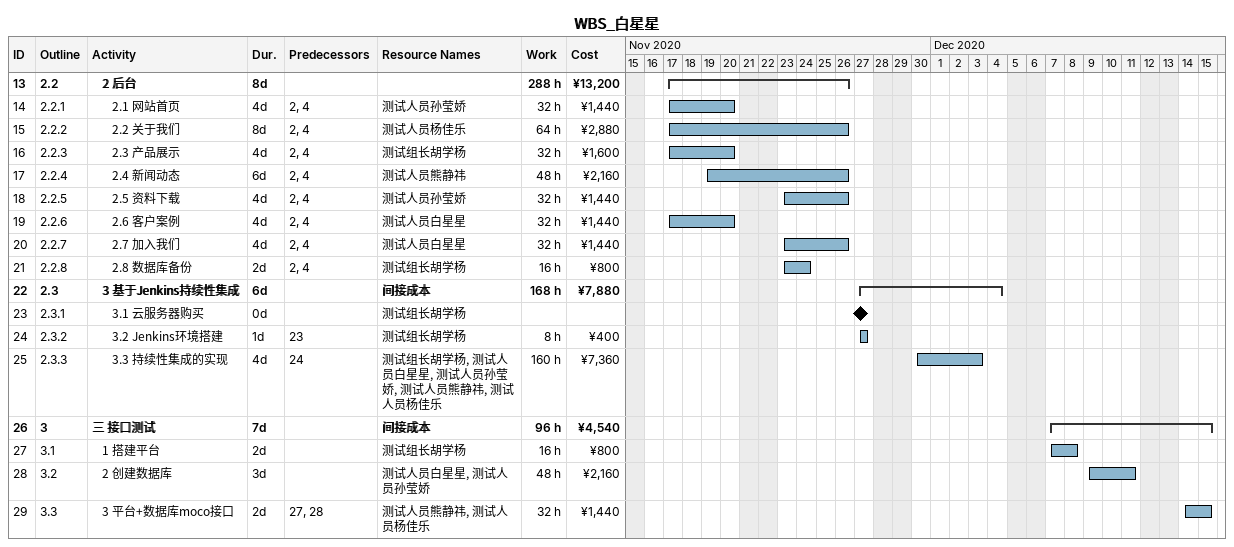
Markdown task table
WBS_白星星

| ID | WBS | Task | Duration | Start | Finish | Predecessors | Resources | Work (h) | Cost (¥) |
|---|---|---|---|---|---|---|---|---|---|
| 13 | 2.2 | **2 后台** | 8d | 2020-11-17 | 2020-11-26 |  |  | 288 | 13200 |
| 14 | 2.2.1 | 2.1 网站首页 | 4d | 2020-11-17 | 2020-11-20 | 2, 4 | 测试人员孙莹娇 | 32 | 1440 |
| 15 | 2.2.2 | 2.2 关于我们 | 8d | 2020-11-17 | 2020-11-26 | 2, 4 | 测试人员杨佳乐 | 64 | 2880 |
| 16 | 2.2.3 | 2.3 产品展示 | 4d | 2020-11-17 | 2020-11-20 | 2, 4 | 测试组长胡学杨 | 32 | 1600 |
| 17 | 2.2.4 | 2.4 新闻动态 | 6d | 2020-11-19 | 2020-11-26 | 2, 4 | 测试人员熊静祎 | 48 | 2160 |
| 18 | 2.2.5 | 2.5 资料下载 | 4d | 2020-11-23 | 2020-11-26 | 2, 4 | 测试人员孙莹娇 | 32 | 1440 |
| 19 | 2.2.6 | 2.6 客户案例 | 4d | 2020-11-17 | 2020-11-20 | 2, 4 | 测试人员白星星 | 32 | 1440 |
| 20 | 2.2.7 | 2.7 加入我们 | 4d | 2020-11-23 | 2020-11-26 | 2, 4 | 测试人员白星星 | 32 | 1440 |
| 21 | 2.2.8 | 2.8 数据库备份 | 2d | 2020-11-23 | 2020-11-24 | 2, 4 | 测试组长胡学杨 | 16 | 800 |
| 22 | 2.3 | **3 基于Jenkins持续性集成** | 6d | 2020-11-27 | 2020-12-04 |  | 间接成本 | 168 | 7880 |
| 23 | 2.3.1 | 3.1 云服务器购买 | 0d | 2020-11-27 | 2020-11-27 |  | 测试组长胡学杨 |  |  |
| 24 | 2.3.2 | 3.2 Jenkins环境搭建 | 1d | 2020-11-27 | 2020-11-27 | 23 | 测试组长胡学杨 | 8 | 400 |
| 25 | 2.3.3 | 3.3 持续性集成的实现 | 4d | 2020-11-30 | 2020-12-03 | 24 | 测试组长胡学杨, 测试人员白星星, 测试人员孙莹娇, 测试人员熊静祎, 测试人员杨佳乐 | 160 | 7360 |
| 26 | 3 | **三 接口测试** | 7d | 2020-12-07 | 2020-12-15 |  | 间接成本 | 96 | 4540 |
| 27 | 3.1 | 1 搭建平台 | 2d | 2020-12-07 | 2020-12-08 |  | 测试组长胡学杨 | 16 | 800 |
| 28 | 3.2 | 2 创建数据库 | 3d | 2020-12-09 | 2020-12-11 |  | 测试人员白星星, 测试人员孙莹娇 | 48 | 2160 |
| 29 | 3.3 | 3 平台+数据库moco接口 | 2d | 2020-12-14 | 2020-12-15 | 27, 28 | 测试人员熊静祎, 测试人员杨佳乐 | 32 | 1440 |
